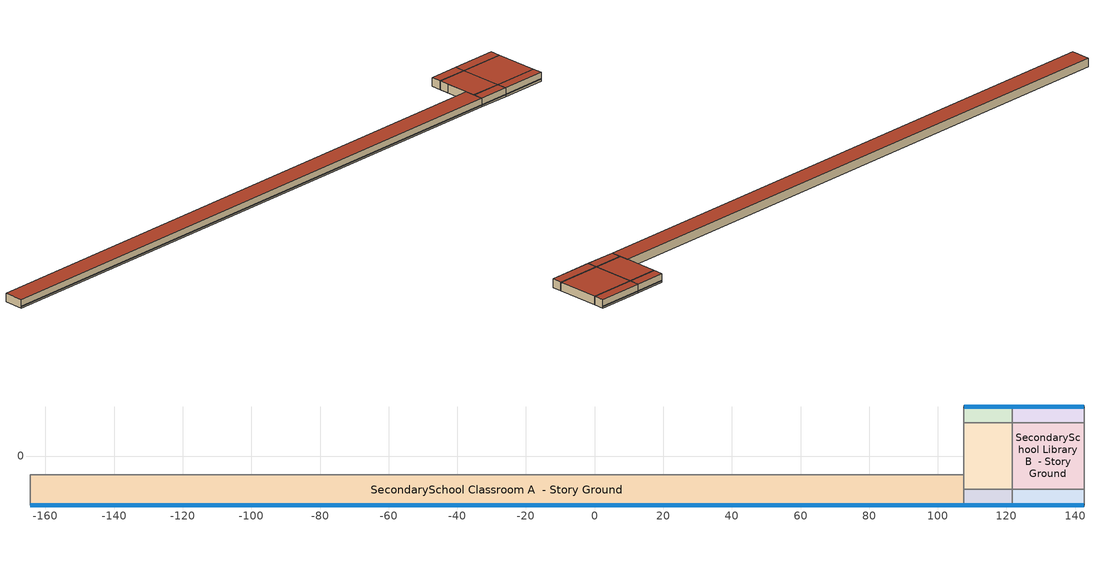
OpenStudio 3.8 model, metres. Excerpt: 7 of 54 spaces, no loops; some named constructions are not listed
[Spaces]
SecondarySchool Classroom A  - Story Ground
 floor ground (Foundation F 126 Perim 27211 Area 241759): -164.5,-14.28 -164.5,-5.4 107.61,-5.4 107.61,-14.28 z0
 wall outside: -164.5,-14.28 107.61,-14.28 z0:3.96
 wall to SecondarySchool Classroom A end_a - Story Ground: -164.5,-5.4 -164.5,-14.28 z0:3.96
 wall to SecondarySchool Corridor B  - Story Ground: 107.61,-5.4 -164.5,-5.4 z0:3.96
 wall to SecondarySchool Mechanical A  - Story Ground: 107.61,-14.28 107.61,-9.71 z0:3.96
 wall to SecondarySchool Mechanical B  - Story Ground: 107.61,-9.71 107.61,-5.4 z0:3.96
 window (Window U-0.56 SHGC 0.39): -164.48,-14.28 107.58,-14.28 z0.76:1
 roof outside: 107.61,-14.28 107.61,-5.4 -164.5,-5.4 -164.5,-14.28 z3.96
SecondarySchool Mechanical A  - Story Ground
 floor ground (Foundation F 126 Perim 1405 Area 6425): 107.61,-14.28 107.61,-9.71 121.66,-9.71 121.66,-14.28 z0
 wall outside: 107.61,-14.28 121.66,-14.28 z0:3.96
 wall to SecondarySchool Mechanical B  - Story Ground: 121.66,-9.71 107.61,-9.71 z0:3.96
 wall to SecondarySchool Library A  - Story Ground: 121.66,-14.28 121.66,-9.71 z0:3.96
 window (Window U-0.56 SHGC 0.39): 107.63,-14.28 121.63,-14.28 z0.76:1
 roof outside: 121.66,-14.28 121.66,-9.71 107.61,-9.71 107.61,-14.28 z3.96
SecondarySchool Mechanical B  - Story Ground
 floor ground (Foundation F 126 Perim 0 Area 27298): 107.61,-9.71 107.61,9.71 121.66,9.71 121.66,-9.71 z0
 wall to SecondarySchool Mechanical C  - Story Ground: 121.66,9.71 107.61,9.71 z0:3.96
 wall to SecondarySchool Library B  - Story Ground: 121.66,-9.71 121.66,9.71 z0:3.96
 wall to SecondarySchool Classroom C  - Story Ground: 107.61,9.71 107.61,5.4 z0:3.96
 wall to SecondarySchool Corridor B  - Story Ground: 107.61,5.4 107.61,-5.4 z0:3.96
 roof outside: 121.66,-9.71 121.66,9.71 107.61,9.71 107.61,-9.71 z3.96
SecondarySchool Mechanical C  - Story Ground
 floor ground (Foundation F 126 Perim 1405 Area 6425): 107.61,9.71 107.61,14.28 121.66,14.28 121.66,9.71 z0
 wall outside: 121.66,14.28 107.61,14.28 z0:3.96
 wall to SecondarySchool Classroom C  - Story Ground: 107.61,14.28 107.61,9.71 z0:3.96
 wall to SecondarySchool Library C  - Story Ground: 121.66,9.71 121.66,14.28 z0:3.96
 window (Window U-0.56 SHGC 0.39): 121.63,14.28 107.63,14.28 z0.76:1
 roof outside: 121.66,9.71 121.66,14.28 107.61,14.28 107.61,9.71 z3.96
SecondarySchool Library A  - Story Ground
 floor ground (Foundation F 126 Perim 2093 Area 9568): 121.66,-14.28 121.66,-9.71 142.59,-9.71 142.59,-14.28 z0
 wall outside: 121.66,-14.28 142.59,-14.28 z0:3.96
 wall to SecondarySchool Library B  - Story Ground: 142.59,-9.71 121.66,-9.71 z0:3.96
 wall to SecondarySchool Office A  - Story Ground: 142.59,-14.28 142.59,-9.71 z0:3.96
 window (Window U-0.56 SHGC 0.39): 121.68,-14.28 142.56,-14.28 z0.76:1
 roof outside: 142.59,-14.28 142.59,-9.71 121.66,-9.71 121.66,-14.28 z3.96
SecondarySchool Library B  - Story Ground
 floor ground (Foundation F 126 Perim 0 Area 40648): 121.66,-9.71 121.66,9.71 142.59,9.71 142.59,-9.71 z0
 wall to SecondarySchool Library C  - Story Ground: 142.59,9.71 121.66,9.71 z0:3.96
 wall to SecondarySchool Office B  - Story Ground: 142.59,-9.71 142.59,9.71 z0:3.96
 roof outside: 142.59,-9.71 142.59,9.71 121.66,9.71 121.66,-9.71 z3.96
SecondarySchool Library C  - Story Ground
 floor ground (Foundation F 126 Perim 2093 Area 9568): 121.66,9.71 121.66,14.28 142.59,14.28 142.59,9.71 z0
 wall outside: 142.59,14.28 121.66,14.28 z0:3.96
 wall to SecondarySchool Office C  - Story Ground: 142.59,9.71 142.59,14.28 z0:3.96
 window (Window U-0.56 SHGC 0.39): 142.56,14.28 121.68,14.28 z0.76:1
 roof outside: 142.59,9.71 142.59,14.28 121.66,14.28 121.66,9.71 z3.96
[Schedule:Ruleset]
Name | Default Day Schedule | Summer Design Day Schedule | Winter Design Day Schedule
SecondarySchool Auditorium Occ | SecondarySchool Auditorium Occ Default | SecondarySchool Auditorium Occ Summer Design Day | SecondarySchool Auditorium Occ Winter Design Day
SecondarySchool Gym Occ | SecondarySchool Gym Occ Default | SecondarySchool Gym Occ Summer Design Day | SecondarySchool Gym Occ Winter Design Day
[Schedule:Day]
SecondarySchool Auditorium Occ Default; SecondarySchool Auditorium Occ Wkdy Day: Average, 9, 15, 0, 9, 30, 0.015625, 9, 45, 0.03125, 10, 0, 0.046875, 10, 15, 0.0625, 10, 30, 0.078125, 10, 45, 0.09375, 11, 0, 0.109375, 11, 15, 0.125, 11, 30, 0.140625, 11, 45, 0.15625, 12, 0, 0.171875, 12, 15, 0.1875, 12, 30, 0.203125, 12, 45, 0.21875, 13, 0, 0.234375, 13, 15, 0.25, 15, 52, 0.25, 16, 7, 0.3375, 16, 22, 0.425, 16, 37, 0.5125, 16, 52, 0.6, 17, 7, 0.6875, 17, 22, 0.775, 17, 37, 0.8625, 17, 52, 0.95, 18, 7, 0.61, 18, 22, 0.27, 18, 30, 0.1, 19, 0, 0.1, 19, 15, 0.0916667, 19, 30, 0.0833333, 19, 45, 0.075, 20, 0, 0.0666667, 20, 15, 0.0583333, 20, 30, 0.05, 20, 45, 0.0416667, 21, 0, 0.0333333, 21, 15, 0.025, 21, 30, 0.0166667, 21, 45, 0.00833333, 22, 0, 0, 24, 0, 0
SecondarySchool Auditorium Occ Summer Design Day: 8, 0, 0, 17, 0, 0.15, 19, 0, 0.35, 24, 0, 0
SecondarySchool Auditorium Occ Wkdy|SmrDsn Day: Average, 9, 15, 0, 9, 30, 0.009375, 9, 45, 0.01875, 10, 0, 0.028125, 10, 15, 0.0375, 10, 30, 0.046875, 10, 45, 0.05625, 11, 0, 0.065625, 11, 15, 0.075, 11, 30, 0.084375, 11, 45, 0.09375, 12, 0, 0.103125, 12, 15, 0.1125, 12, 30, 0.121875, 12, 45, 0.13125, 13, 0, 0.140625, 13, 15, 0.15, 17, 52, 0.15, 18, 7, 0.23, 18, 22, 0.31, 18, 30, 0.35, 18, 45, 0.30625, 19, 0, 0.2625, 19, 15, 0.21875, 19, 30, 0.175, 19, 45, 0.13125, 20, 0, 0.0875, 20, 15, 0.04375, 20, 30, 0, 24, 0, 0
SecondarySchool Auditorium Occ Wknd Day; SecondarySchool Auditorium Occ Wknd Day 1; SecondarySchool Auditorium Occ Wknd Day 2; SecondarySchool Gym Occ Wknd Day; SecondarySchool Gym Occ Wknd Day 1; SecondarySchool Gym Occ Wknd Day 2: Average, 12, 0, 0, 24, 0, 0
SecondarySchool Auditorium Occ Winter Design Day; SecondarySchool Gym Occ Winter Design Day: 24, 0, 0
SecondarySchool Gym Occ Default; SecondarySchool Gym Occ Wkdy Day: Average, 9, 15, 0, 9, 30, 0.021875, 9, 45, 0.04375, 10, 0, 0.065625, 10, 15, 0.0875, 10, 30, 0.109375, 10, 45, 0.13125, 11, 0, 0.153125, 11, 15, 0.175, 11, 30, 0.196875, 11, 45, 0.21875, 12, 0, 0.240625, 12, 15, 0.2625, 12, 30, 0.284375, 12, 45, 0.30625, 13, 0, 0.328125, 13, 15, 0.35, 15, 52, 0.35, 16, 7, 0.407143, 16, 22, 0.464286, 16, 37, 0.521429, 16, 52, 0.578571, 17, 7, 0.635714, 17, 22, 0.692857, 17, 37, 0.75, 17, 52, 0.807143, 18, 7, 0.864286, 18, 22, 0.921429, 18, 30, 0.95, 20, 0, 0.95, 20, 15, 0.870833, 20, 30, 0.791667, 20, 45, 0.7125, 21, 0, 0.633333, 21, 15, 0.554167, 21, 30, 0.475, 21, 45, 0.395833, 22, 0, 0.316667, 22, 15, 0.2375, 22, 30, 0.158333, 22, 45, 0.0791667, 23, 0, 0, 24, 0, 0
SecondarySchool Gym Occ Summer Design Day: 8, 0, 0, 21, 0, 0.35, 24, 0, 0
SecondarySchool Gym Occ Wkdy|SmrDsn Day: Average, 11, 15, 0, 21, 30, 0.35, 24, 0, 0
[Schedule:Rule] Date Specification Type=DateRange; Start Day=1
Name | Schedule Ruleset | Rule Order | Day Schedule | Apply Monday | Apply Tuesday | Apply Wednesday | Apply Thursday | Apply Friday | Start Month | End Month | End Day | Apply Sunday | Apply Saturday
Schedule Rule 2 | SecondarySchool Auditorium Occ | 4 | SecondarySchool Auditorium Occ Wkdy Day | Yes | Yes | Yes | Yes | Yes | 9 | 12 | 31
Schedule Rule 3 | SecondarySchool Auditorium Occ | 3 | SecondarySchool Auditorium Occ Wkdy|SmrDsn Day | Yes | Yes | Yes | Yes | Yes | 7 | 9 | 1
Schedule Rule 4 | SecondarySchool Auditorium Occ | 2 | SecondarySchool Auditorium Occ Wknd Day |  |  |  |  |  | 1 | 6 | 30 | Yes | Yes
Schedule Rule 5 | SecondarySchool Auditorium Occ | 1 | SecondarySchool Auditorium Occ Wknd Day 1 |  |  |  |  |  | 7 | 9 | 1 | Yes | Yes
Schedule Rule 6 | SecondarySchool Auditorium Occ | 0 | SecondarySchool Auditorium Occ Wknd Day 2 |  |  |  |  |  | 9 | 12 | 31 | Yes | Yes
Schedule Rule 27 | SecondarySchool Gym Occ | 4 | SecondarySchool Gym Occ Wkdy Day | Yes | Yes | Yes | Yes | Yes | 9 | 12 | 31
Schedule Rule 28 | SecondarySchool Gym Occ | 3 | SecondarySchool Gym Occ Wkdy|SmrDsn Day | Yes | Yes | Yes | Yes | Yes | 7 | 9 | 1
Schedule Rule 29 | SecondarySchool Gym Occ | 2 | SecondarySchool Gym Occ Wknd Day |  |  |  |  |  | 1 | 6 | 30 | Yes | Yes
Schedule Rule 30 | SecondarySchool Gym Occ | 1 | SecondarySchool Gym Occ Wknd Day 1 |  |  |  |  |  | 7 | 9 | 1 | Yes | Yes
Schedule Rule 31 | SecondarySchool Gym Occ | 0 | SecondarySchool Gym Occ Wknd Day 2 |  |  |  |  |  | 9 | 12 | 31 | Yes | Yes
